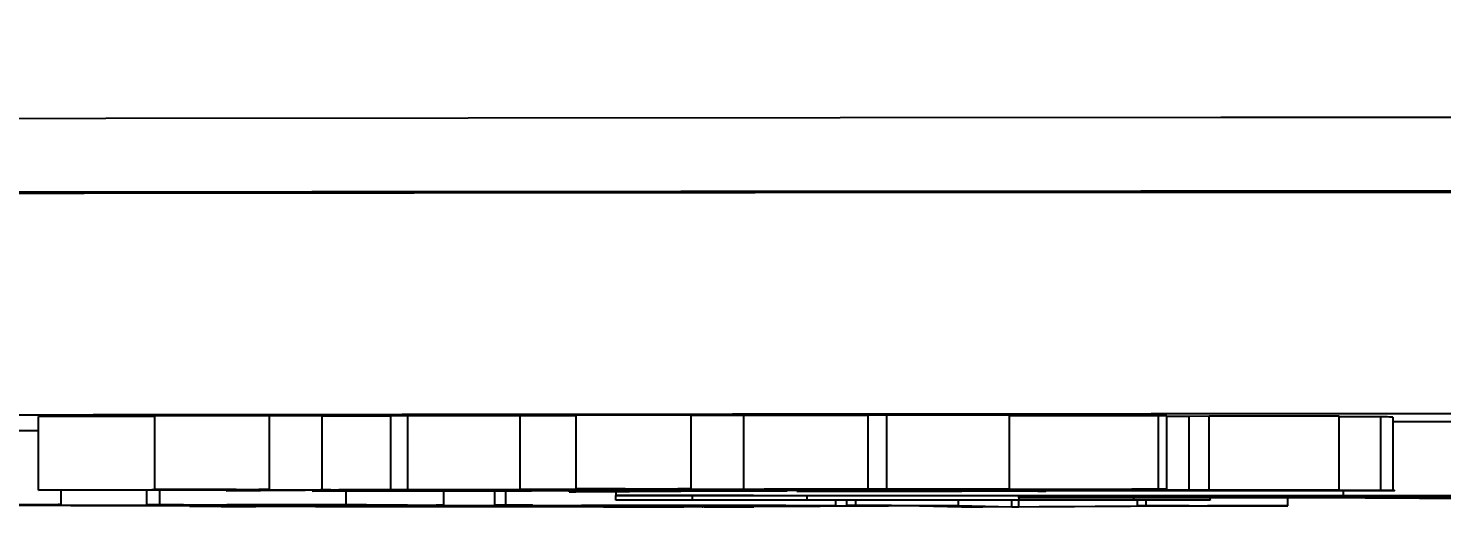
# Model space of a CAD drawing. Header units: millimetres. Extents: x 2404 to 4548, y 1024 to 2541.
# Drawn here: x 3234.74 to 3253.95, y 1179.11 to 1185.63 of the extents above; entities that cross this region are included whole.
import ezdxf

# ---------------------------------------------------------------- set-up
doc = ezdxf.new("R2010")
doc.units = ezdxf.units.MM
doc.layers.add('AM_5', color=3, linetype='Continuous', lineweight=25)
doc.styles.add('SLDTEXTSTYLE1', font='txt.shx', dxfattribs={"width": 0.7, "bigfont": 'gbcbig.shx'})
doc.dimstyles.new('SLDDIMSTYLE12$0', dxfattribs={"dimtxt": 12, "dimasz": 10, "dimexe": 0, "dimexo": 0.0625, "dimgap": 0.875, "dimtad": 1, "dimdec": 1, "dimlfac": 1.8, "dimrnd": 1e-09, "dimzin": 12, "dimdsep": 46, "dimtxsty": 'SLDTEXTSTYLE1', "dimcen": 0.09, "dimdle": 8.16, "dimclrd": 3, "dimclre": 3, "dimadec": 0, "dimazin": 3, "dimtfac": 1, "dimtdec": 1, "dimtofl": 0, "dimtmove": 0, "dimatfit": 3, "dimfxl": 0, "dimfrac": 2, "dimtolj": 1, "dimlwd": 5, "dimlwe": 5, "dimarcsym": 0})

# ---------------------------------------------------------------- blocks, each defined once
blk = doc.blocks.new('*D73')
at = {"layer": 'AM_5', "color": 3, "lineweight": 5, "transparency": 16777216}
blk.add_line((3270.29, 1420.725), (3082.297, 1420.725), dxfattribs=at)
at = {"layer": 'AM_5', "color": 3, "linetype": 'Continuous', "lineweight": 5, "transparency": 16777216}
for p, q in [((3082.297, 1410.725), (3082.297, 1189.113)), ((3224.545, 1179.113), (3082.297, 1179.113))]:
    blk.add_line(p, q, dxfattribs=at)
at = {"layer": 'AM_5', "color": 3, "transparency": 16777216}
for points in [[(3080.63, 1410.725), (3083.964, 1410.725), (3082.297, 1420.725)], [(3080.63, 1189.113), (3083.964, 1189.113), (3082.297, 1179.113)]]:
    blk.add_solid(points, dxfattribs=at)
at = {"layer": 'Defpoints', "color": 0, "transparency": 16777216}
for p in [(3270.353, 1420.725), (3082.297, 1179.113), (3224.607, 1179.113)]:
    blk.add_point(p, dxfattribs=at)
at = {"layer": 'AM_5', "color": 0, "transparency": 16777216, "insert": (3075.422, 1246.395), "char_height": 12, "attachment_point": 5, "rotation": 90, "style": 'SLDTEXTSTYLE1'}
blk.add_mtext('\\A1;245', dxfattribs=at)

msp = doc.modelspace()

# ---------------------------------------------------------------- linework, layer by layer
at = {"color": 7, "linetype": 'Continuous', "lineweight": 25}
for p, q in [((3236.458, 1180.356), (3234.879, 1180.354)), ((3234.879, 1179.354), (3234.879, 1180.354)), ((3238.02, 1180.363), (3236.458, 1180.363)), ((3236.458, 1179.363), (3236.458, 1180.363)), ((3238.02, 1179.363), (3238.02, 1180.363)), ((3238.734, 1180.359), (3238.02, 1180.361)), ((3239.669, 1180.36), (3238.734, 1180.359)), ((3238.734, 1179.359), (3238.734, 1180.359)), ((3239.9, 1180.362), (3239.669, 1180.36)), ((3239.669, 1179.36), (3239.669, 1180.36)), ((3241.423, 1180.362), (3239.9, 1180.362)), ((3239.9, 1179.362), (3239.9, 1180.362)), ((3242.184, 1180.364), (3241.423, 1180.363)), ((3241.423, 1179.363), (3241.423, 1180.363)), ((3243.748, 1180.371), (3242.184, 1180.37)), ((3242.184, 1179.37), (3242.184, 1180.37)), ((3243.748, 1179.371), (3243.748, 1180.371)), ((3244.462, 1180.367), (3243.748, 1180.369)), ((3246.155, 1180.369), (3244.462, 1180.367)), ((3244.462, 1179.367), (3244.462, 1180.367)), ((3246.409, 1180.371), (3246.155, 1180.369)), ((3246.155, 1179.369), (3246.155, 1180.369)), ((3248.073, 1180.371), (3246.409, 1180.371)), ((3246.409, 1179.371), (3246.409, 1180.371)), ((3248.073, 1179.371), (3248.073, 1180.371)), ((3250.213, 1180.365), (3250.1, 1180.365)), ((3250.1, 1179.365), (3250.1, 1180.365)), ((3250.213, 1179.365), (3250.213, 1180.365)), ((3250.518, 1180.355), (3250.213, 1180.355)), ((3250.788, 1180.358), (3250.518, 1180.355)), ((3250.518, 1179.355), (3250.518, 1180.355)), ((3252.553, 1180.357), (3250.788, 1180.358)), ((3250.788, 1179.358), (3250.788, 1180.358)), ((3252.553, 1179.357), (3252.553, 1180.357)), ((3253.123, 1179.348), (3253.123, 1180.348)), ((3253.288, 1179.347), (3253.288, 1180.347)), ((3234.879, 1179.354), (3237.974, 1179.358)), ((3235.739, 1179.353), (3234.879, 1179.354)), ((3235.187, 1179.156), (3235.187, 1179.353)), ((3236.349, 1179.155), (3236.349, 1179.354)), ((3236.458, 1179.363), (3238.02, 1179.363)), ((3236.529, 1179.156), (3236.529, 1179.355)), ((3237.73, 1179.356), (3237.029, 1179.355)), ((3237.429, 1179.344), (3237.429, 1179.356)), ((3237.429, 1179.344), (3237.771, 1179.348)), ((3237.637, 1179.344), (3237.429, 1179.344)), ((3238.02, 1179.363), (3237.874, 1179.362)), ((3237.874, 1179.362), (3238.734, 1179.359)), ((3238.598, 1179.339), (3250.518, 1179.355)), ((3239.456, 1179.339), (3238.598, 1179.339)), ((3238.721, 1179.355), (3238.712, 1179.355)), ((3238.734, 1179.359), (3239.669, 1179.36)), ((3241.47, 1179.362), (3238.958, 1179.358)), ((3238.958, 1179.358), (3239.369, 1179.357)), ((3239.058, 1179.152), (3239.058, 1179.339)), ((3239.369, 1179.357), (3239.369, 1179.359)), ((3239.669, 1179.36), (3239.9, 1179.362)), ((3239.864, 1179.345), (3247.637, 1179.356)), ((3240.727, 1179.345), (3239.864, 1179.345)), ((3239.9, 1179.362), (3241.47, 1179.362)), ((3240.389, 1179.147), (3240.389, 1179.34)), ((3245.422, 1179.347), (3240.748, 1179.341)), ((3241.485, 1179.35), (3240.794, 1179.348)), ((3241.08, 1179.148), (3241.08, 1179.341)), ((3241.231, 1179.149), (3241.231, 1179.342)), ((3241.423, 1179.363), (3243.702, 1179.366)), ((3242.284, 1179.362), (3241.423, 1179.363)), ((3241.47, 1179.362), (3241.47, 1179.363)), ((3249.555, 1179.358), (3242.019, 1179.347)), ((3242.089, 1179.331), (3242.089, 1179.343)), ((3242.297, 1179.331), (3242.089, 1179.331)), ((3242.158, 1179.357), (3242.158, 1179.362)), ((3242.184, 1179.37), (3243.748, 1179.371)), ((3242.725, 1179.344), (3242.725, 1179.28)), ((3242.725, 1179.278), (3242.725, 1179.28)), ((3242.725, 1179.28), (3252.613, 1179.28)), ((3243.765, 1179.278), (3242.725, 1179.278)), ((3242.725, 1179.219), (3242.725, 1179.278)), ((3243.142, 1179.352), (3243.142, 1179.367)), ((3243.368, 1179.352), (3243.142, 1179.352)), ((3243.404, 1179.343), (3243.404, 1179.344)), ((3243.404, 1179.343), (3245.055, 1179.343)), ((3243.748, 1179.371), (3243.565, 1179.37)), ((3243.565, 1179.37), (3244.462, 1179.367)), ((3243.669, 1179.361), (3243.573, 1179.364)), ((3243.765, 1179.219), (3243.765, 1179.278)), ((3244.462, 1179.367), (3246.155, 1179.369)), ((3245.055, 1179.343), (3244.547, 1179.342)), ((3248.073, 1179.371), (3244.742, 1179.366)), ((3245.055, 1179.343), (3245.055, 1179.347)), ((3245.184, 1179.338), (3245.184, 1179.347)), ((3245.333, 1179.337), (3245.184, 1179.338)), ((3245.325, 1179.222), (3245.325, 1179.275)), ((3247.364, 1179.341), (3245.422, 1179.347)), ((3246.155, 1179.369), (3246.409, 1179.371)), ((3252.553, 1179.357), (3246.242, 1179.348)), ((3246.242, 1179.348), (3248.222, 1179.342)), ((3246.409, 1179.371), (3248.073, 1179.371)), ((3247.133, 1179.358), (3246.483, 1179.356)), ((3247.637, 1179.356), (3247.891, 1179.359)), ((3247.891, 1179.359), (3249.555, 1179.358)), ((3248.091, 1179.349), (3248.091, 1179.351)), ((3248.181, 1179.348), (3248.091, 1179.349)), ((3248.202, 1179.25), (3248.202, 1179.275)), ((3252.01, 1179.25), (3248.202, 1179.25)), ((3252.164, 1179.248), (3248.202, 1179.248)), ((3248.202, 1179.248), (3248.202, 1179.222)), ((3248.222, 1179.342), (3248.222, 1179.351)), ((3248.567, 1179.34), (3248.567, 1179.352)), ((3249.762, 1179.278), (3251.663, 1179.278)), ((3249.762, 1179.219), (3249.762, 1179.248)), ((3250.1, 1179.365), (3250.213, 1179.365)), ((3250.518, 1179.355), (3250.788, 1179.358)), ((3250.788, 1179.358), (3252.553, 1179.357)), ((3250.803, 1179.219), (3250.803, 1179.248)), ((3251.859, 1179.138), (3251.859, 1179.248)), ((3257.731, 1179.216), (3252.164, 1179.248)), ((3252.613, 1179.28), (3252.613, 1179.346)), ((3232.479, 1179.14), (3236.754, 1179.153)), ((3235.138, 1179.145), (3233.165, 1179.139)), ((3236.465, 1179.143), (3235.138, 1179.145)), ((3237.44, 1179.152), (3235.317, 1179.146)), ((3235.317, 1179.146), (3236.388, 1179.144)), ((3236.349, 1179.155), (3236.529, 1179.156)), ((3236.606, 1179.155), (3236.349, 1179.155)), ((3236.388, 1179.144), (3236.388, 1179.149)), ((3236.529, 1179.156), (3239.058, 1179.152)), ((3236.937, 1179.132), (3236.937, 1179.151)), ((3236.937, 1179.132), (3237.085, 1179.133)), ((3241.604, 1179.127), (3236.937, 1179.132)), ((3237.085, 1179.133), (3237.085, 1179.151)), ((3237.085, 1179.133), (3237.361, 1179.132)), ((3237.971, 1179.133), (3241.524, 1179.147)), ((3238.663, 1179.152), (3238.064, 1179.153)), ((3240.566, 1179.139), (3238.703, 1179.132)), ((3238.915, 1179.131), (3238.915, 1179.133)), ((3238.915, 1179.131), (3240.106, 1179.129)), ((3239.212, 1179.146), (3239.656, 1179.148)), ((3240.106, 1179.129), (3240.106, 1179.137)), ((3241.891, 1179.138), (3240.566, 1179.139)), ((3242.256, 1179.146), (3240.716, 1179.14)), ((3240.716, 1179.14), (3242.042, 1179.138)), ((3241.08, 1179.148), (3241.231, 1179.149)), ((3241.31, 1179.148), (3241.08, 1179.148)), ((3241.231, 1179.149), (3245.715, 1179.144)), ((3241.524, 1179.147), (3241.588, 1179.147)), ((3243.074, 1179.13), (3241.604, 1179.127)), ((3242.042, 1179.138), (3242.042, 1179.145)), ((3242.365, 1179.134), (3242.092, 1179.134)), ((3242.092, 1179.134), (3242.192, 1179.134)), ((3243.831, 1179.14), (3242.365, 1179.134)), ((3242.558, 1179.126), (3242.558, 1179.129)), ((3244.484, 1179.124), (3242.558, 1179.126)), ((3242.558, 1179.126), (3242.676, 1179.126)), ((3242.676, 1179.126), (3242.676, 1179.129)), ((3242.676, 1179.126), (3243.061, 1179.126)), ((3242.725, 1179.216), (3242.725, 1179.219)), ((3242.725, 1179.219), (3243.765, 1179.219)), ((3250.803, 1179.216), (3242.725, 1179.216)), ((3244.145, 1179.145), (3242.864, 1179.146)), ((3242.895, 1179.13), (3242.895, 1179.136)), ((3242.895, 1179.13), (3243.074, 1179.13)), ((3243.061, 1179.126), (3243.061, 1179.13)), ((3243.074, 1179.13), (3243.074, 1179.137)), ((3243.408, 1179.139), (3243.408, 1179.146)), ((3243.408, 1179.139), (3243.558, 1179.14)), ((3243.558, 1179.14), (3243.558, 1179.145)), ((3243.558, 1179.14), (3243.831, 1179.14)), ((3243.65, 1179.127), (3246.432, 1179.141)), ((3243.65, 1179.127), (3243.65, 1179.139)), ((3243.831, 1179.14), (3243.831, 1179.145)), ((3246.565, 1179.14), (3243.939, 1179.126)), ((3244.217, 1179.125), (3244.217, 1179.128)), ((3244.217, 1179.125), (3244.602, 1179.125)), ((3244.602, 1179.125), (3244.484, 1179.124)), ((3244.602, 1179.125), (3244.602, 1179.13)), ((3245.372, 1179.14), (3245.093, 1179.14)), ((3245.715, 1179.144), (3245.372, 1179.14)), ((3245.715, 1179.144), (3245.715, 1179.216)), ((3245.866, 1179.143), (3245.866, 1179.216)), ((3246.155, 1179.142), (3245.866, 1179.143)), ((3245.866, 1179.143), (3245.983, 1179.143)), ((3245.983, 1179.216), (3245.983, 1179.143)), ((3245.983, 1179.143), (3247.38, 1179.142)), ((3246.432, 1179.141), (3246.477, 1179.142)), ((3246.661, 1179.14), (3246.565, 1179.14)), ((3247.422, 1179.122), (3246.661, 1179.14)), ((3247.38, 1179.142), (3247.38, 1179.216)), ((3247.38, 1179.142), (3248.104, 1179.126)), ((3247.711, 1179.121), (3247.422, 1179.122)), ((3250.766, 1179.138), (3247.711, 1179.121)), ((3248.104, 1179.126), (3248.104, 1179.216)), ((3248.104, 1179.126), (3248.2, 1179.126)), ((3248.2, 1179.126), (3248.2, 1179.216)), ((3248.2, 1179.126), (3250.477, 1179.138)), ((3249.762, 1179.219), (3250.803, 1179.219)), ((3249.815, 1179.139), (3249.815, 1179.216)), ((3249.815, 1179.139), (3249.932, 1179.14)), ((3250.2, 1179.139), (3249.815, 1179.139)), ((3249.932, 1179.14), (3249.932, 1179.216)), ((3249.932, 1179.14), (3251.859, 1179.138)), ((3250.477, 1179.138), (3250.522, 1179.138)), ((3250.803, 1179.219), (3250.803, 1179.216)), ((3251.741, 1179.138), (3251.356, 1179.138)), ((3251.859, 1179.138), (3251.741, 1179.138))]:
    msp.add_line(p, q, dxfattribs=at)
at = {"color": 7, "linetype": 'Continuous', "lineweight": 25, "flags": 128}
for points in [[(3256.204, 1184.421), (3250.945, 1184.419), (3245.775, 1184.416), (3240.716, 1184.412), (3235.792, 1184.407), (3231.025, 1184.402), (3226.437, 1184.396), (3222.049, 1184.389), (3217.879, 1184.382), (3213.948, 1184.374), (3210.273, 1184.365), (3206.871, 1184.357), (3203.756, 1184.347), (3200.944, 1184.337), (3198.446, 1184.327), (3196.275, 1184.317), (3194.439, 1184.306), (3192.948, 1184.295), (3191.808, 1184.284)], [(3254.255, 1183.402), (3249.385, 1183.399), (3244.619, 1183.395), (3239.982, 1183.391), (3235.498, 1183.386), (3231.188, 1183.381), (3227.074, 1183.374), (3223.176, 1183.367), (3219.515, 1183.36), (3216.107, 1183.352), (3212.97, 1183.344), (3210.12, 1183.335), (3207.571, 1183.325), (3205.336, 1183.316), (3203.425, 1183.306), (3201.849, 1183.296), (3200.615, 1183.285), (3199.728, 1183.274), (3199.195, 1183.264), (3199.017, 1183.253), (3199.017, 1183.253)]]:
    msp.add_lwpolyline(points, dxfattribs=at)
at = {"color": 7, "linetype": 'Continuous', "lineweight": 25}
for points, knots in [([(3256.383, 1183.419), (3253.887, 1183.418), (3248.85, 1183.416), (3241.473, 1183.41), (3234.231, 1183.403), (3227.252, 1183.395), (3220.649, 1183.384), (3214.555, 1183.373), (3209.063, 1183.36), (3204.251, 1183.345), (3200.188, 1183.33), (3196.919, 1183.315), (3194.38, 1183.299), (3193.318, 1183.288), (3192.792, 1183.283)], [0, 0, 0, 0, 0.079959, 0.161371, 0.244142, 0.328893, 0.414217, 0.5, 0.585778, 0.671102, 0.755858, 0.838624, 0.920039, 1, 1, 1, 1]), ([(3202.071, 1180.255), (3202.119, 1180.259), (3202.226, 1180.267), (3203.095, 1180.28), (3204.576, 1180.293), (3206.752, 1180.307), (3209.582, 1180.32), (3213.096, 1180.333), (3217.25, 1180.345), (3221.994, 1180.357), (3227.255, 1180.367), (3232.947, 1180.376), (3238.97, 1180.383), (3245.193, 1180.389), (3251.558, 1180.394), (3257.911, 1180.397), (3264.25, 1180.399), (3270.517, 1180.4), (3276.784, 1180.399), (3283.123, 1180.397), (3289.475, 1180.394), (3295.841, 1180.389), (3302.064, 1180.383), (3308.087, 1180.376), (3313.779, 1180.367), (3319.04, 1180.357), (3323.784, 1180.345), (3327.938, 1180.333), (3331.452, 1180.32), (3334.282, 1180.307), (3336.457, 1180.293), (3337.939, 1180.28), (3338.81, 1180.267), (3338.917, 1180.259), (3338.965, 1180.255)], [0, 0, 0, 0, 0.023828, 0.053273, 0.084485, 0.115699, 0.147957, 0.180726, 0.213842, 0.247136, 0.28043, 0.313546, 0.346314, 0.378573, 0.409785, 0.440999, 0.470442, 0.499888, 0.529332, 0.558778, 0.58999, 0.621203, 0.653462, 0.68623, 0.719347, 0.752641, 0.785934, 0.819051, 0.851819, 0.884078, 0.915289, 0.946503, 0.975948, 1, 1, 1, 1]), ([(3250.1, 1180.365), (3249.43, 1180.364), (3248.752, 1180.364), (3248.082, 1180.364), (3248.073, 1180.364)], [0, 0, 0, 0, 0.986687, 1, 1, 1, 1]), ([(3253.123, 1180.348), (3253.011, 1180.348), (3252.853, 1180.349), (3252.622, 1180.349), (3252.553, 1180.349)], [0, 0, 0, 0, 0.700719, 1, 1, 1, 1]), ([(3253.286, 1180.347), (3253.273, 1180.347), (3253.246, 1180.347), (3253.166, 1180.348), (3253.123, 1180.348)], [0, 0, 0, 0, 0.457866, 1, 1, 1, 1]), ([(3254.584, 1180.28), (3254.476, 1180.28), (3254.056, 1180.28), (3253.616, 1180.28), (3253.288, 1180.28)], [0, 0, 0, 0, 0.254888, 1, 1, 1, 1]), ([(3234.879, 1180.158), (3234.864, 1180.158), (3234.767, 1180.159), (3234.541, 1180.159), (3234.35, 1180.16)], [0, 0, 0, 0, 0.156668, 1, 1, 1, 1]), ([(3237.029, 1179.355), (3236.89, 1179.355), (3236.613, 1179.355), (3236.173, 1179.354), (3235.898, 1179.354), (3235.739, 1179.353)], [0, 0, 0, 0, 0.297582, 0.595326, 1, 1, 1, 1]), ([(3237.974, 1179.358), (3237.793, 1179.358), (3237.456, 1179.36), (3236.949, 1179.361), (3236.622, 1179.362), (3236.458, 1179.363)], [0, 0, 0, 0, 0.369183, 0.684555, 1, 1, 1, 1]), ([(3238.611, 1179.351), (3238.517, 1179.35), (3238.326, 1179.347), (3237.869, 1179.345), (3237.637, 1179.344)], [0, 0, 0, 0, 0.493905, 1, 1, 1, 1]), ([(3237.856, 1179.352), (3237.857, 1179.352), (3237.891, 1179.354), (3237.808, 1179.355), (3237.73, 1179.356)], [0, 0, 0, 0, 0.05128, 1, 1, 1, 1]), ([(3240.794, 1179.348), (3240.628, 1179.349), (3240.296, 1179.35), (3239.598, 1179.352), (3239.07, 1179.354), (3238.721, 1179.355)], [0, 0, 0, 0, 0.25307, 0.506097, 1, 1, 1, 1]), ([(3239.369, 1179.357), (3239.678, 1179.357), (3240.306, 1179.357), (3241.102, 1179.358), (3241.661, 1179.357), (3241.973, 1179.357), (3242.097, 1179.357), (3242.158, 1179.357)], [0, 0, 0, 0, 0.325958, 0.662347, 0.799326, 0.902609, 1, 1, 1, 1]), ([(3240.748, 1179.341), (3240.609, 1179.341), (3240.332, 1179.34), (3239.89, 1179.34), (3239.615, 1179.339), (3239.456, 1179.339)], [0, 0, 0, 0, 0.297206, 0.594593, 1, 1, 1, 1]), ([(3241.583, 1179.355), (3241.359, 1179.355), (3240.93, 1179.356), (3240.223, 1179.356), (3239.754, 1179.356), (3239.518, 1179.356)], [0, 0, 0, 0, 0.350612, 0.672174, 1, 1, 1, 1]), ([(3239.518, 1179.356), (3239.698, 1179.356), (3240.06, 1179.354), (3240.711, 1179.352), (3241.193, 1179.351), (3241.485, 1179.35)], [0, 0, 0, 0, 0.282431, 0.564866, 1, 1, 1, 1]), ([(3242.019, 1179.347), (3241.881, 1179.347), (3241.604, 1179.347), (3241.162, 1179.346), (3240.886, 1179.345), (3240.727, 1179.345)], [0, 0, 0, 0, 0.297214, 0.594601, 1, 1, 1, 1]), ([(3242.271, 1179.354), (3242.251, 1179.354), (3242.212, 1179.354), (3242.116, 1179.354), (3241.969, 1179.354), (3241.781, 1179.355), (3241.649, 1179.355), (3241.583, 1179.355)], [0, 0, 0, 0, 0.082107, 0.164925, 0.356677, 0.675002, 1, 1, 1, 1]), ([(3242.089, 1179.331), (3242.334, 1179.333), (3242.805, 1179.335), (3243.261, 1179.339), (3243.356, 1179.342), (3243.404, 1179.343)], [0, 0, 0, 0, 0.35008, 0.672322, 1, 1, 1, 1]), ([(3242.158, 1179.357), (3242.225, 1179.356), (3242.334, 1179.356), (3242.341, 1179.355), (3242.318, 1179.355), (3242.315, 1179.354), (3242.283, 1179.354), (3242.271, 1179.354)], [0, 0, 0, 0, 0.414992, 0.667292, 0.851809, 0.943552, 1, 1, 1, 1]), ([(3243.702, 1179.366), (3243.519, 1179.366), (3243.182, 1179.367), (3242.67, 1179.369), (3242.346, 1179.37), (3242.184, 1179.37)], [0, 0, 0, 0, 0.369297, 0.684635, 1, 1, 1, 1]), ([(3243.573, 1179.364), (3243.435, 1179.364), (3243.158, 1179.364), (3242.716, 1179.363), (3242.442, 1179.362), (3242.284, 1179.362)], [0, 0, 0, 0, 0.297538, 0.595282, 1, 1, 1, 1]), ([(3244.547, 1179.342), (3244.324, 1179.34), (3243.91, 1179.338), (3243.175, 1179.334), (3242.59, 1179.332), (3242.297, 1179.331)], [0, 0, 0, 0, 0.365437, 0.681548, 1, 1, 1, 1]), ([(3243.142, 1179.352), (3243.299, 1179.354), (3243.598, 1179.356), (3243.655, 1179.359), (3243.682, 1179.36)], [0, 0, 0, 0, 0.523773, 1, 1, 1, 1]), ([(3244.524, 1179.363), (3244.483, 1179.361), (3244.411, 1179.359), (3244.002, 1179.355), (3243.58, 1179.353), (3243.368, 1179.352)], [0, 0, 0, 0, 0.386257, 0.690164, 1, 1, 1, 1]), ([(3245.325, 1179.275), (3245.316, 1179.275), (3245.3, 1179.276), (3245.102, 1179.277), (3244.841, 1179.277), (3244.387, 1179.278), (3244.02, 1179.278), (3243.765, 1179.278)], [0, 0, 0, 0, 0.250411, 0.398556, 0.54744, 0.686236, 1, 1, 1, 1]), ([(3246.483, 1179.356), (3246.313, 1179.357), (3245.972, 1179.358), (3245.325, 1179.36), (3244.835, 1179.362), (3244.524, 1179.363)], [0, 0, 0, 0, 0.266774, 0.533551, 1, 1, 1, 1]), ([(3244.742, 1179.366), (3245.366, 1179.366), (3246.619, 1179.364), (3248.488, 1179.364), (3249.621, 1179.365), (3250.1, 1179.365)], [0, 0, 0, 0, 0.365081, 0.731832, 1, 1, 1, 1]), ([(3249.632, 1179.362), (3248.966, 1179.362), (3247.822, 1179.362), (3246.257, 1179.363), (3245.413, 1179.364), (3244.986, 1179.365)], [0, 0, 0, 0, 0.407022, 0.699492, 1, 1, 1, 1]), ([(3244.986, 1179.365), (3245.165, 1179.364), (3245.524, 1179.363), (3246.228, 1179.361), (3246.776, 1179.359), (3247.133, 1179.358)], [0, 0, 0, 0, 0.257454, 0.514908, 1, 1, 1, 1]), ([(3245.184, 1179.338), (3245.487, 1179.338), (3246.034, 1179.338), (3246.66, 1179.339), (3247.03, 1179.339), (3247.203, 1179.34), (3247.318, 1179.34), (3247.395, 1179.34), (3247.426, 1179.34), (3247.432, 1179.34), (3247.4, 1179.341), (3247.372, 1179.341), (3247.364, 1179.341)], [0, 0, 0, 0, 0.35041, 0.630866, 0.725925, 0.790521, 0.841305, 0.86957, 0.898179, 0.941209, 0.984756, 1, 1, 1, 1]), ([(3247.906, 1179.337), (3247.699, 1179.337), (3247.28, 1179.337), (3246.372, 1179.338), (3245.735, 1179.337), (3245.333, 1179.337)], [0, 0, 0, 0, 0.263652, 0.534652, 1, 1, 1, 1]), ([(3248.222, 1179.342), (3248.337, 1179.341), (3248.518, 1179.341), (3248.596, 1179.34), (3248.429, 1179.338), (3248.126, 1179.337), (3247.906, 1179.337)], [0, 0, 0, 0, 0.268227, 0.423788, 0.580622, 1, 1, 1, 1]), ([(3248.091, 1179.349), (3248.753, 1179.349), (3249.75, 1179.349), (3251.082, 1179.35), (3251.98, 1179.349), (3252.652, 1179.349), (3252.985, 1179.348), (3253.103, 1179.348), (3253.123, 1179.348)], [0, 0, 0, 0, 0.381103, 0.574669, 0.765651, 0.888057, 0.981539, 1, 1, 1, 1]), ([(3252.648, 1179.346), (3252.015, 1179.347), (3250.978, 1179.347), (3249.469, 1179.348), (3248.612, 1179.348), (3248.181, 1179.348)], [0, 0, 0, 0, 0.437716, 0.717507, 1, 1, 1, 1]), ([(3248.202, 1179.275), (3248.212, 1179.275), (3248.229, 1179.276), (3248.423, 1179.276), (3248.749, 1179.277), (3249.21, 1179.277), (3249.575, 1179.278), (3249.762, 1179.278)], [0, 0, 0, 0, 0.212555, 0.375218, 0.538546, 0.763737, 1, 1, 1, 1]), ([(3250.213, 1179.365), (3250.055, 1179.364), (3249.788, 1179.364), (3249.617, 1179.363), (3249.627, 1179.362), (3249.632, 1179.362)], [0, 0, 0, 0, 0.431037, 0.72606, 1, 1, 1, 1]), ([(3251.663, 1179.278), (3252.332, 1179.277), (3253.678, 1179.277), (3255.486, 1179.276), (3256.806, 1179.274), (3257.73, 1179.27), (3258.037, 1179.267), (3258.06, 1179.265), (3258.065, 1179.264)], [0, 0, 0, 0, 0.196061, 0.394111, 0.547436, 0.700125, 0.928087, 1, 1, 1, 1]), ([(3258.065, 1179.264), (3258.035, 1179.263), (3257.974, 1179.26), (3257.291, 1179.256), (3255.943, 1179.253), (3254.258, 1179.251), (3252.91, 1179.25), (3252.132, 1179.25), (3252.01, 1179.25)], [0, 0, 0, 0, 0.200351, 0.402646, 0.59747, 0.766762, 0.96323, 1, 1, 1, 1]), ([(3252.613, 1179.28), (3253.282, 1179.28), (3254.517, 1179.28), (3256.284, 1179.279), (3257.947, 1179.278), (3259.466, 1179.275), (3260.612, 1179.271), (3260.92, 1179.268), (3260.938, 1179.265), (3260.942, 1179.265)], [0, 0, 0, 0, 0.160365, 0.296332, 0.431737, 0.589347, 0.747826, 0.949128, 1, 1, 1, 1]), ([(3253.223, 1179.346), (3253.19, 1179.346), (3253.099, 1179.346), (3252.954, 1179.346), (3252.796, 1179.346), (3252.697, 1179.346), (3252.648, 1179.346)], [0, 0, 0, 0, 0.1702702, 0.4642597, 0.7315085, 1, 1, 1, 1]), ([(3253.123, 1179.348), (3253.174, 1179.348), (3253.279, 1179.347), (3253.317, 1179.347), (3253.289, 1179.346), (3253.245, 1179.346), (3253.223, 1179.346)], [0, 0, 0, 0, 0.391814, 0.807915, 0.901195, 1, 1, 1, 1]), ([(3235.13, 1179.154), (3234.97, 1179.153), (3234.676, 1179.151), (3234.009, 1179.149), (3233.703, 1179.148)], [0, 0, 0, 0, 0.541529, 1, 1, 1, 1]), ([(3234.35, 1179.16), (3234.55, 1179.159), (3234.95, 1179.158), (3235.203, 1179.157), (3235.162, 1179.156), (3235.147, 1179.156)], [0, 0, 0, 0, 0.3813, 0.766294, 1, 1, 1, 1]), ([(3236.388, 1179.144), (3236.648, 1179.144), (3237.088, 1179.144), (3237.756, 1179.143), (3238.304, 1179.144), (3238.799, 1179.144), (3239.065, 1179.145), (3239.212, 1179.146)], [0, 0, 0, 0, 0.269335, 0.456647, 0.599702, 0.778351, 1, 1, 1, 1]), ([(3239.973, 1179.145), (3239.757, 1179.144), (3239.395, 1179.143), (3238.656, 1179.142), (3237.932, 1179.142), (3237.165, 1179.143), (3236.701, 1179.143), (3236.465, 1179.143)], [0, 0, 0, 0, 0.253557, 0.424716, 0.595645, 0.794239, 1, 1, 1, 1]), ([(3236.754, 1179.153), (3236.785, 1179.154), (3236.835, 1179.154), (3236.857, 1179.154), (3236.836, 1179.154), (3236.752, 1179.155), (3236.662, 1179.155), (3236.606, 1179.155)], [0, 0, 0, 0, 0.242147, 0.388856, 0.536837, 0.710317, 1, 1, 1, 1]), ([(3237.361, 1179.132), (3237.438, 1179.132), (3237.547, 1179.132), (3237.708, 1179.132), (3237.817, 1179.132), (3237.908, 1179.133), (3237.95, 1179.133), (3237.971, 1179.133)], [0, 0, 0, 0, 0.350066, 0.499422, 0.650662, 0.830252, 1, 1, 1, 1]), ([(3238.064, 1179.153), (3237.994, 1179.153), (3237.886, 1179.153), (3237.717, 1179.153), (3237.593, 1179.153), (3237.503, 1179.153), (3237.459, 1179.153), (3237.44, 1179.152)], [0, 0, 0, 0, 0.336259, 0.518412, 0.701425, 0.865829, 1, 1, 1, 1]), ([(3238.703, 1179.132), (3238.68, 1179.132), (3238.641, 1179.132), (3238.644, 1179.131), (3238.686, 1179.131), (3238.777, 1179.131), (3238.864, 1179.131), (3238.915, 1179.131)], [0, 0, 0, 0, 0.233621, 0.399553, 0.564983, 0.740199, 1, 1, 1, 1]), ([(3239.692, 1179.148), (3239.698, 1179.148), (3239.726, 1179.149), (3239.589, 1179.15), (3239.23, 1179.151), (3238.865, 1179.151), (3238.663, 1179.152)], [0, 0, 0, 0, 0.067979, 0.316164, 0.620975, 1, 1, 1, 1]), ([(3239.058, 1179.152), (3239.379, 1179.151), (3239.903, 1179.151), (3240.333, 1179.149), (3240.434, 1179.147), (3240.278, 1179.146), (3240.059, 1179.145), (3239.973, 1179.145)], [0, 0, 0, 0, 0.303232, 0.495993, 0.689194, 0.877678, 1, 1, 1, 1]), ([(3240.106, 1179.129), (3240.389, 1179.129), (3240.874, 1179.129), (3241.674, 1179.129), (3242.334, 1179.129), (3242.715, 1179.13), (3242.895, 1179.13)], [0, 0, 0, 0, 0.296463, 0.506276, 0.766316, 1, 1, 1, 1]), ([(3241.591, 1179.147), (3241.591, 1179.147), (3241.593, 1179.147), (3241.562, 1179.148), (3241.469, 1179.148), (3241.371, 1179.148), (3241.31, 1179.148)], [0, 0, 0, 0, 0.034336, 0.266425, 0.542953, 1, 1, 1, 1]), ([(3242.192, 1179.134), (3242.293, 1179.135), (3242.433, 1179.136), (3242.414, 1179.136), (3242.294, 1179.137), (3242.1, 1179.137), (3241.952, 1179.138), (3241.891, 1179.138)], [0, 0, 0, 0, 0.4002553, 0.5540467, 0.7092134, 0.880119, 1, 1, 1, 1]), ([(3242.042, 1179.138), (3242.175, 1179.138), (3242.382, 1179.138), (3242.698, 1179.138), (3242.956, 1179.138), (3243.212, 1179.139), (3243.337, 1179.139), (3243.408, 1179.139)], [0, 0, 0, 0, 0.265228, 0.413113, 0.562281, 0.751044, 1, 1, 1, 1]), ([(3242.864, 1179.146), (3242.8, 1179.146), (3242.694, 1179.146), (3242.539, 1179.146), (3242.424, 1179.146), (3242.326, 1179.146), (3242.281, 1179.146), (3242.256, 1179.146)], [0, 0, 0, 0, 0.2946797, 0.4891513, 0.6427246, 0.79668, 1, 1, 1, 1]), ([(3243.061, 1179.126), (3243.151, 1179.126), (3243.276, 1179.126), (3243.443, 1179.126), (3243.548, 1179.126), (3243.613, 1179.126), (3243.642, 1179.126), (3243.65, 1179.127)], [0, 0, 0, 0, 0.388994, 0.538184, 0.687796, 0.914813, 1, 1, 1, 1]), ([(3243.765, 1179.219), (3244.062, 1179.219), (3244.479, 1179.219), (3244.952, 1179.219), (3245.195, 1179.22), (3245.313, 1179.221), (3245.322, 1179.221), (3245.325, 1179.222)], [0, 0, 0, 0, 0.364031, 0.510061, 0.655864, 0.843841, 1, 1, 1, 1]), ([(3243.939, 1179.126), (3243.915, 1179.126), (3243.887, 1179.126), (3243.906, 1179.126), (3243.909, 1179.126)], [0, 0, 0, 0, 0.839131, 1, 1, 1, 1]), ([(3243.923, 1179.126), (3243.941, 1179.126), (3243.985, 1179.125), (3244.09, 1179.125), (3244.179, 1179.125), (3244.217, 1179.125)], [0, 0, 0, 0, 0.2705737, 0.6892242, 1, 1, 1, 1]), ([(3245.093, 1179.14), (3245.086, 1179.14), (3245.071, 1179.142), (3244.849, 1179.143), (3244.473, 1179.144), (3244.227, 1179.145), (3244.145, 1179.145)], [0, 0, 0, 0, 0.333446, 0.670522, 0.890051, 1, 1, 1, 1]), ([(3246.472, 1179.142), (3246.471, 1179.142), (3246.47, 1179.142), (3246.429, 1179.142), (3246.327, 1179.142), (3246.226, 1179.142), (3246.155, 1179.142)], [0, 0, 0, 0, 0.094648, 0.307424, 0.510271, 1, 1, 1, 1]), ([(3248.202, 1179.222), (3248.213, 1179.221), (3248.232, 1179.221), (3248.437, 1179.22), (3248.785, 1179.219), (3249.249, 1179.219), (3249.607, 1179.219), (3249.762, 1179.219)], [0, 0, 0, 0, 0.21541, 0.378382, 0.541893, 0.800389, 1, 1, 1, 1]), ([(3250.517, 1179.138), (3250.517, 1179.138), (3250.515, 1179.138), (3250.475, 1179.139), (3250.372, 1179.139), (3250.271, 1179.139), (3250.2, 1179.139)], [0, 0, 0, 0, 0.094648, 0.307424, 0.510271, 1, 1, 1, 1]), ([(3251.356, 1179.138), (3251.289, 1179.138), (3251.179, 1179.138), (3251.024, 1179.138), (3250.914, 1179.138), (3250.824, 1179.138), (3250.787, 1179.138), (3250.766, 1179.138)], [0, 0, 0, 0, 0.292493, 0.488495, 0.642099, 0.795375, 1, 1, 1, 1])]:
    msp.add_open_spline(points, degree=3, knots=knots, dxfattribs=at)

# ---------------------------------------------------------------- dimensions: what is measured, and where the dimension line sits
at = {"layer": 'AM_5'}
dim = msp.add_linear_dim(base=(3082.297, 1179.113), p1=(3270.353, 1420.725), p2=(3224.607, 1179.113), angle=90, text='245', dimstyle='SLDDIMSTYLE12$0', override={"dimlfac": 1}, dxfattribs=at)
dim.commit()
dim.dimension.update_dxf_attribs({"geometry": '*D73', "text_midpoint": (3082.297, 1246.395), "dimtype": 160})

doc.saveas('drawing.dxf')
